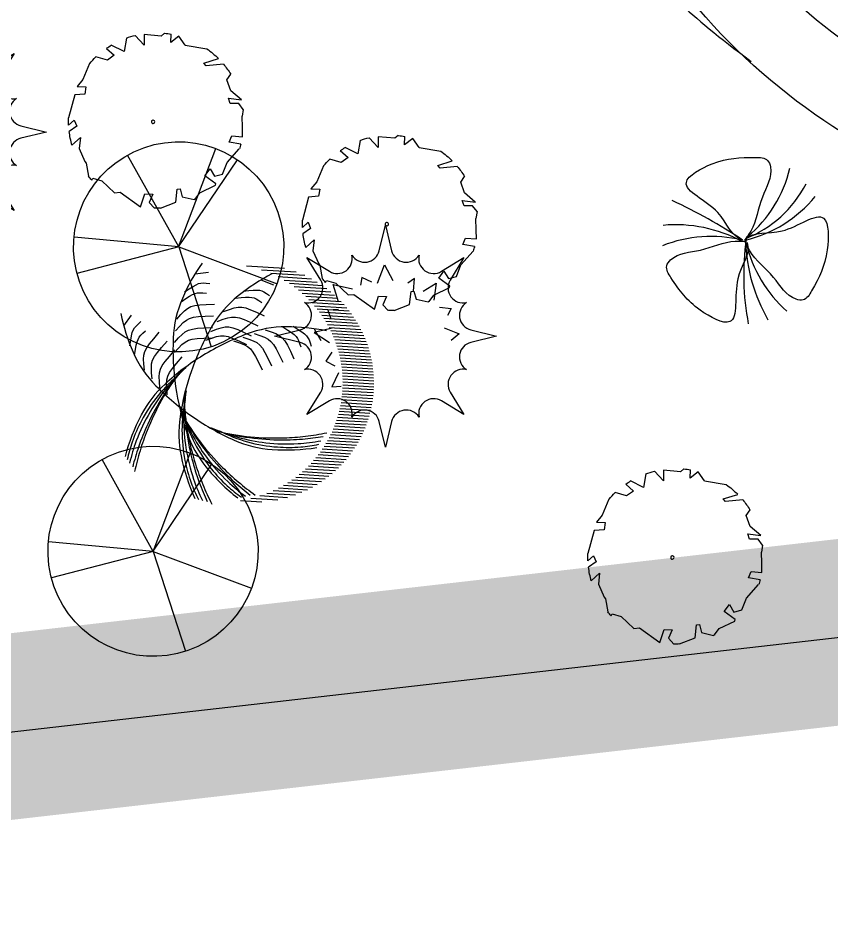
# Model space of a CAD drawing. Extents: x -809667 to 586099, y 3084146 to 3634412.
# Drawn here: x 381238.75 to 381245.33, y 3084214.44 to 3084221.63 of the extents above; entities that cross this region are included whole.
import ezdxf

# ---------------------------------------------------------------- set-up
doc = ezdxf.new("R2010")
doc.units = 0
doc.header["$LTSCALE"] = 0.5
doc.linetypes.add('CONTINOUS', pattern=[0])
doc.layers.get('0').update_dxf_attribs({"linetype": 'CONTINUOUS'})
for name, color, linetype in [('A-S-TREE', 95, 'CONTINUOUS'), ('TREE', 3, 'CONTINUOUS'), ('文字', 7, 'CONTINUOUS'), ('树木', 94, 'CONTINUOUS')]:
    doc.layers.add(name, color=color, linetype=linetype)

# ---------------------------------------------------------------- blocks, each defined once
blk = doc.blocks.new('TREE1')
at = {"layer": 'A-S-TREE', "color": 0}
for p, q in [((-50, 23), (36, 4021)), ((-50, 23), (-3120, 2586)), ((-49, 22), (-3255, -2371)), ((-49, 23), (-2621, -3042)), ((-50, 23), (629, -3920)), ((-50, 23), (3590, -1636)), ((-50, 23), (3937, -304))]:
    blk.add_line(p, q, dxfattribs=at)
blk.add_ellipse((-50, 22), major_axis=(4000, 0), ratio=1, dxfattribs=at)
blk = doc.blocks.new('T-7')
at = {"layer": 'TREE', "color": 8, "ltscale": 200, "xscale": 0.4020618556701031, "yscale": 0.4020618556701031, "zscale": 0.4020618556701031, "rotation": 199.2879054791862}
blk.add_blockref('TREE1', (4, 110), dxfattribs=at)
blk = doc.blocks.new('红枫')
at = {"color": 0}
blk.add_lwpolyline([(1297, -1371), (924, -1143, 0.665495), (552, -1412, 0.665495), (98, -1485), (-4, -1910), (-107, -1485, 0.665495), (-561, -1412, 0.665495), (-933, -1143), (-1306, -1371), (-1078, -998, 0.665495), (-1348, -625, 0.665495), (-1420, -172), (-1845, -69), (-1420, 34, 0.665495), (-1348, 487, 0.665495), (-1078, 859), (-1306, 1233), (-933, 1005, 0.665495), (-561, 1274, 0.665495), (-107, 1347), (-4, 1772), (98, 1347, 0.665495), (552, 1274, 0.665495), (924, 1005), (1297, 1233), (1069, 859, 0.665495), (1339, 487, 0.665495), (1411, 34), (1836, -69), (1411, -172, 0.665495), (1339, -625, 0.665495), (1069, -998)], format="xyb", close=True, dxfattribs=at)
blk.add_lwpolyline([(1297, -1371), (924, -1143, 0.665495), (552, -1412, 0.665495), (98, -1485), (-4, -1910), (-107, -1485, 0.665495), (-561, -1412, 0.665495), (-933, -1143), (-1306, -1371), (-1078, -998, 0.665495), (-1348, -625, 0.665495), (-1420, -172), (-1845, -69), (-1420, 34, 0.665495), (-1348, 487, 0.665495), (-1078, 859), (-1306, 1233), (-933, 1005, 0.665495), (-561, 1274, 0.665495), (-107, 1347), (-4, 1772), (98, 1347, 0.665495), (552, 1274, 0.665495), (924, 1005), (1297, 1233), (1069, 859, 0.665495), (1339, 487, 0.665495), (1411, 34), (1836, -69), (1411, -172, 0.665495), (1339, -625, 0.665495), (1069, -998)], format="xyb", close=True, dxfattribs=at)
for points in [[(-137, 808), (-20, 1111), (120, 855)], [(-231, 823), (-394, 901), (-417, 777)], [(462, 676), (478, 886), (369, 808)], [(-783, 497), (-869, 784), (-550, 714)], [(618, 676), (836, 808), (797, 528)], [(-783, 372), (-962, 364), (-908, 217)], [(891, 411), (1085, 388), (1023, 271)], [(-885, 61), (-1188, -9), (-931, -172)], [(968, 69), (1218, -32), (1085, -141)], [(-892, -336), (-994, -484), (-846, -561)], [(-783, -678), (-892, -911), (-737, -896)]]:
    blk.add_lwpolyline(points, dxfattribs=at)
blk = doc.blocks.new('白玉兰')
at = {"color": 0}
for centre, radius, start, end in [((-1261, 1665), 2054, 309.3934, 347.1655), ((-713, 1844), 1941, 291.8214, 332.6346), ((-478, 2077), 2115, 283.2993, 320.8528), ((-4729, -6984), 8429, 56.1879, 65.279), ((-1148, -2037), 2310, 61.625, 95.1491), ((-559, -2135), 2214, 76.7033, 111.4018), ((4371, -556), 4392, 172.1708, 190.6677), ((2827, 107), 2821, 182.2544, 209.8868), ((2146, 475), 2185, 193.3063, 228.4107)]:
    blk.add_arc(centre, radius, start, end, dxfattribs=at)
for points in [[(-33, 16), (-233, 73), (-342, 562), (-1254, 922), (-425, 1375), (-33, 1392), (376, 1386), (477, 1091), (236, 716), (185, 277), (29, 67), (-7, 18)], [(8, 31), (155, 177), (635, 34), (1395, 653), (1385, -291), (1209, -641), (1004, -995), (697, -939), (487, -546), (129, -287), (22, -49), (-3, 7)], [(36, -22), (99, -220), (-250, -580), (-51, -1540), (-885, -1095), (-1114, -777), (-1334, -432), (-1142, -186), (-697, -181), (-301, 17), (-41, 2), (21, -1)]]:
    blk.add_open_spline(points, degree=3, knots=[0, 0, 0, 0, 621.989778, 1340.944545, 1869.007736, 2592.427455, 2798.699245, 2915.827596, 3435.261502, 4029.77129, 4212.300518, 4212.300518, 4212.300518, 4212.300518], dxfattribs=at)
blk = doc.blocks.new('03')
at = {"layer": '树木', "color": 0}
for p, q in [((-0.3432, 1.441), (-0.4878, 1.1491)), ((-0.3025, 1.4555), (-0.4467, 1.1644)), ((-0.2628, 1.4682), (-0.4066, 1.1778)), ((-0.2239, 1.4791), (-0.3674, 1.1893)), ((-0.1858, 1.4885), (-0.329, 1.1993)), ((-0.1484, 1.4964), (-0.2913, 1.2077)), ((-0.1116, 1.503), (-0.2544, 1.2148)), ((-0.0755, 1.5083), (-0.218, 1.2206)), ((-0.04, 1.5125), (-0.1823, 1.2252)), ((-0.005, 1.5155), (-0.1471, 1.2286)), ((0.0295, 1.5175), (-0.1124, 1.231)), ((0.0634, 1.5185), (-0.0783, 1.2324)), ((0.0969, 1.5186), (-0.0446, 1.2328)), ((0.13, 1.5177), (-0.0114, 1.2322)), ((0.1626, 1.5159), (0.0214, 1.2308)), ((0.1948, 1.5133), (0.0537, 1.2285)), ((0.2265, 1.5099), (0.0857, 1.2254)), ((0.2579, 1.5056), (0.1172, 1.2214)), ((0.2889, 1.5006), (0.1483, 1.2167)), ((0.3195, 1.4948), (0.1791, 1.2112)), ((0.3498, 1.4883), (0.2095, 1.205)), ((0.3796, 1.481), (0.2395, 1.198)), ((0.4092, 1.4731), (0.2691, 1.1903)), ((0.4383, 1.4644), (0.2984, 1.1819)), ((0.4672, 1.455), (0.3274, 1.1727)), ((0.4957, 1.4449), (0.356, 1.1629)), ((-0.5182, 1.358), (-0.6649, 1.0617)), ((-0.4722, 1.3832), (-0.6183, 1.0883)), ((-0.4279, 1.4051), (-0.5734, 1.1114)), ((-0.385, 1.4243), (-0.53, 1.1315)), ((0.5238, 1.4342), (0.3843, 1.1524)), ((0.5516, 1.4227), (0.4122, 1.1413)), ((0.5791, 1.4106), (0.4398, 1.1294)), ((0.6063, 1.3979), (0.4671, 1.1169)), ((0.6331, 1.3844), (0.4941, 1.1037)), ((0.6596, 1.3703), (0.5207, 1.0898)), ((0.6857, 1.3555), (0.5469, 1.0753)), ((-0.6165, 1.2947), (-0.7652, 0.9944)), ((-0.5661, 1.3289), (-0.7137, 1.0308)), ((0.7115, 1.34), (0.5729, 1.06)), ((0.737, 1.3238), (0.5985, 1.0441)), ((0.7621, 1.307), (0.6237, 1.0275)), ((0.7869, 1.2895), (0.6487, 1.0103)), ((0.8114, 1.2712), (0.6732, 0.9923)), ((-0.7283, 1.2042), (-0.8808, 0.8961)), ((-0.6701, 1.2541), (-0.8203, 0.9507)), ((0.8355, 1.2523), (0.6975, 0.9736)), ((0.8592, 1.2326), (0.7213, 0.9542)), ((0.8826, 1.2122), (0.7448, 0.9341)), ((0.9056, 1.191), (0.768, 0.9132)), ((0.9282, 1.1691), (0.7907, 0.8916)), ((-0.7938, 1.1395), (-0.9506, 0.8229)), ((-0.1968, 1.0838), (-0.0623, 1.1008)), ((0.9504, 1.1464), (0.8131, 0.8691)), ((0.9722, 1.1228), (0.8351, 0.8459)), ((0.9936, 1.0985), (0.8567, 0.8219)), ((-0.8748, 1.0435), (-1.0452, 0.6994)), ((-0.1612, 0.9846), (-0.1376, 0.9906)), ((-0.1376, 0.9906), (-0.1126, 0.9925)), ((-0.1126, 0.9925), (-0.0833, 0.9914)), ((-0.0833, 0.9914), (-0.0466, 0.9884)), ((1.0146, 1.0732), (0.8778, 0.797)), ((1.0351, 1.0471), (0.8985, 0.7712)), ((1.0552, 1.02), (0.9188, 0.7445)), ((1.0748, 0.992), (0.9385, 0.7168)), ((-0.3023, 0.9), (-0.2541, 0.9323)), ((-0.2541, 0.9323), (-0.2165, 0.9566)), ((-0.2165, 0.9566), (-0.1865, 0.9736)), ((-0.1865, 0.9736), (-0.1612, 0.9846)), ((1.0939, 0.9629), (0.9578, 0.6881)), ((1.1125, 0.9328), (0.9766, 0.6584)), ((1.1305, 0.9016), (0.9948, 0.6276)), ((-0.8596, 0.7789), (-0.7659, 0.8769)), ((-0.3368, 0.8005), (-0.2885, 0.8329)), ((-0.2885, 0.8329), (-0.2509, 0.8571)), ((-0.2509, 0.8571), (-0.221, 0.8742)), ((-0.221, 0.8742), (-0.1957, 0.8852)), ((-0.1957, 0.8852), (-0.1721, 0.8911)), ((-0.1721, 0.8911), (-0.1471, 0.893)), ((-0.1471, 0.893), (-0.1177, 0.8919)), ((-0.1177, 0.8919), (-0.081, 0.8889)), ((1.1479, 0.8691), (1.0124, 0.5956)), ((1.1646, 0.8353), (1.0294, 0.5623)), ((-0.7821, 0.6999), (-0.7694, 0.7244)), ((-0.7694, 0.7244), (-0.7548, 0.7439)), ((-0.7548, 0.7439), (-0.7366, 0.7611)), ((-0.7366, 0.7611), (-0.7132, 0.7788)), ((-0.7132, 0.7788), (-0.6828, 0.7996)), ((-0.3024, 0.7075), (-0.2708, 0.7333)), ((-0.2708, 0.7333), (-0.2375, 0.7511)), ((-0.2375, 0.7511), (-0.1979, 0.7628)), ((-0.1979, 0.7628), (-0.1475, 0.7701)), ((-0.1475, 0.7701), (-0.082, 0.7749)), ((-0.082, 0.7749), (0.0032, 0.7789)), ((1.1807, 0.8002), (1.0458, 0.5277)), ((1.196, 0.7635), (1.0614, 0.4917)), ((1.2106, 0.7253), (1.0762, 0.454)), ((-0.8085, 0.6252), (-0.7946, 0.6677)), ((-0.7946, 0.6677), (-0.7821, 0.6999)), ((-0.7334, 0.6255), (-0.7188, 0.645)), ((-0.7188, 0.645), (-0.7006, 0.6622)), ((-0.7006, 0.6622), (-0.6772, 0.6799)), ((-0.6772, 0.6799), (-0.6468, 0.7007)), ((-0.5756, 0.6116), (-0.512, 0.6685)), ((-0.378, 0.6248), (-0.3366, 0.6719)), ((-0.3366, 0.6719), (-0.3024, 0.7075)), ((-0.2813, 0.6146), (-0.248, 0.6325)), ((-0.248, 0.6325), (-0.2084, 0.6442)), ((-0.2084, 0.6442), (-0.158, 0.6515)), ((-0.158, 0.6515), (-0.0925, 0.6562)), ((-0.0925, 0.6562), (-0.0073, 0.6603)), ((1.2242, 0.6852), (1.0902, 0.4147)), ((1.2368, 0.6431), (1.1032, 0.3734)), ((-0.8254, 0.5697), (-0.8085, 0.6252)), ((-0.7725, 0.5263), (-0.7586, 0.5688)), ((-0.7586, 0.5688), (-0.7461, 0.601)), ((-0.7461, 0.601), (-0.7334, 0.6255)), ((-0.6579, 0.5291), (-0.6235, 0.5666)), ((-0.6235, 0.5666), (-0.5756, 0.6116)), ((-0.5089, 0.5129), (-0.4453, 0.5698)), ((-0.3885, 0.5061), (-0.3471, 0.5533)), ((-0.3471, 0.5533), (-0.3129, 0.5888)), ((-0.3129, 0.5888), (-0.2813, 0.6146)), ((-0.103, 0.5376), (-0.0178, 0.5416)), ((1.2484, 0.5988), (1.1152, 0.33)), ((1.2586, 0.552), (1.126, 0.2841)), ((-0.7894, 0.4708), (-0.7725, 0.5263)), ((-0.7041, 0.4203), (-0.6959, 0.4602)), ((-0.6959, 0.4602), (-0.6813, 0.4951)), ((-0.6813, 0.4951), (-0.6579, 0.5291)), ((-0.5912, 0.4304), (-0.5568, 0.4679)), ((-0.5568, 0.4679), (-0.5089, 0.5129)), ((-0.4422, 0.4142), (-0.3786, 0.4711)), ((-0.3576, 0.4346), (-0.3234, 0.4702)), ((-0.3234, 0.4702), (-0.2919, 0.496)), ((-0.2919, 0.496), (-0.2585, 0.5138)), ((-0.2585, 0.5138), (-0.2189, 0.5255)), ((-0.2189, 0.5255), (-0.1685, 0.5328)), ((-0.1685, 0.5328), (-0.103, 0.5376)), ((1.2674, 0.5021), (1.1354, 0.2354)), ((-0.7106, 0.3084), (-0.7082, 0.3711)), ((-0.7082, 0.3711), (-0.7041, 0.4203)), ((-0.6374, 0.3216), (-0.6292, 0.3615)), ((-0.6292, 0.3615), (-0.6146, 0.3964)), ((-0.6146, 0.3964), (-0.5912, 0.4304)), ((-0.5245, 0.3317), (-0.4901, 0.3692)), ((-0.4901, 0.3692), (-0.4422, 0.4142)), ((-0.399, 0.3874), (-0.3576, 0.4346)), ((-0.378, 0.3344), (-0.3144, 0.3913)), ((-0.3582, 0.3321), (-0.3239, 0.3677)), ((-0.3239, 0.3677), (-0.2924, 0.3935)), ((-0.2924, 0.3935), (-0.259, 0.4114)), ((-0.259, 0.4114), (-0.2194, 0.423)), ((-0.2194, 0.423), (-0.1691, 0.4304)), ((-0.1691, 0.4304), (-0.1035, 0.4351)), ((-0.1035, 0.4351), (-0.0183, 0.4392)), ((1.2745, 0.4487), (1.1431, 0.1834)), ((1.2794, 0.391), (1.1489, 0.1275)), ((-1.1749, 0.191), (-1.1373, 0.3213)), ((-1.0451, 0.2587), (-1.0278, 0.2912)), ((-0.6439, 0.2097), (-0.6415, 0.2724)), ((-0.6415, 0.2724), (-0.6374, 0.3216)), ((-0.5625, 0.2628), (-0.5479, 0.2977)), ((-0.5479, 0.2977), (-0.5245, 0.3317)), ((-0.4603, 0.2519), (-0.4258, 0.2893)), ((-0.4258, 0.2893), (-0.378, 0.3344)), ((-0.3995, 0.285), (-0.3582, 0.3321)), ((1.2815, 0.3277), (1.1521, 0.0665)), ((-1.0698, 0.1844), (-1.0659, 0.2085)), ((-1.0697, 0.1568), (-1.0698, 0.1844)), ((-1.0659, 0.2085), (-1.0577, 0.2322)), ((-1.0577, 0.2322), (-1.0451, 0.2587)), ((-0.98, 0.1612), (-0.9674, 0.1877)), ((-0.9674, 0.1877), (-0.9501, 0.2202)), ((-0.8458, 0.1742), (-0.8158, 0.254)), ((-0.741, 0.1176), (-0.711, 0.1974)), ((-0.5748, 0.1737), (-0.5707, 0.2229)), ((-0.5707, 0.2229), (-0.5625, 0.2628)), ((-0.5065, 0.1431), (-0.4983, 0.183)), ((-0.4983, 0.183), (-0.4837, 0.2179)), ((-0.4837, 0.2179), (-0.4603, 0.2519)), ((1.28, 0.257), (1.1521, -0.0012)), ((-1.0659, 0.1225), (-1.0697, 0.1568)), ((-1.0585, 0.0784), (-1.0659, 0.1225)), ((-0.9921, 0.1134), (-0.9882, 0.1374)), ((-0.992, 0.0858), (-0.9921, 0.1134)), ((-0.9882, 0.1374), (-0.98, 0.1612)), ((-0.8806, 0.063), (-0.8674, 0.1121)), ((-0.8674, 0.1121), (-0.8458, 0.1742)), ((-0.7626, 0.0555), (-0.741, 0.1176)), ((-0.6362, 0.0609), (-0.6062, 0.1408)), ((-0.5772, 0.111), (-0.5748, 0.1737)), ((-0.5423, 0.0199), (-0.5123, 0.0998)), ((-0.513, 0.0312), (-0.5106, 0.0939)), ((-0.5106, 0.0939), (-0.5065, 0.1431)), ((1.2729, 0.1752), (1.1475, -0.0782)), ((-1.0479, 0.0213), (-1.0585, 0.0784)), ((-0.9882, 0.0515), (-0.992, 0.0858)), ((-0.9808, 0.0074), (-0.9882, 0.0515)), ((-0.9702, -0.0497), (-0.9808, 0.0074)), ((-0.8855, 0.022), (-0.8806, 0.063)), ((-0.8824, -0.0157), (-0.8855, 0.022)), ((-0.7807, -0.0347), (-0.7758, 0.0063)), ((-0.7758, 0.0063), (-0.7626, 0.0555)), ((-0.6578, -0.0011), (-0.6362, 0.0609)), ((-0.5639, -0.0422), (-0.5423, 0.0199)), ((1.2564, 0.0742), (1.1353, -0.1704)), ((-0.8712, -0.0549), (-0.8824, -0.0157)), ((-0.852, -0.1004), (-0.8712, -0.0549)), ((-0.7776, -0.0723), (-0.7807, -0.0347)), ((-0.7663, -0.1115), (-0.7776, -0.0723)), ((-0.6759, -0.0913), (-0.671, -0.0503)), ((-0.671, -0.0503), (-0.6578, -0.0011)), ((-0.5771, -0.0913), (-0.5639, -0.0422)), ((1.2131, -0.0808), (1.1168, -0.2753)), ((-0.8251, -0.1571), (-0.852, -0.1004)), ((-0.7472, -0.157), (-0.7663, -0.1115)), ((-0.7203, -0.2137), (-0.7472, -0.157)), ((-0.6727, -0.129), (-0.6759, -0.0913)), ((-0.6615, -0.1682), (-0.6727, -0.129)), ((-0.6424, -0.2137), (-0.6615, -0.1682)), ((-0.582, -0.1323), (-0.5771, -0.0913)), ((-0.5789, -0.17), (-0.582, -0.1323)), ((-0.5677, -0.2092), (-0.5789, -0.17)), ((-0.6155, -0.2703), (-0.6424, -0.2137)), ((-0.5485, -0.2547), (-0.5677, -0.2092)), ((-0.5216, -0.3113), (-0.5485, -0.2547)), ((-0.4128, -0.3318), (-0.4507, -0.2554)), ((-0.6196, -0.4106), (-0.6576, -0.3342)), ((-0.5068, -0.3725), (-0.5447, -0.2961)), ((-0.382, -0.3899), (-0.4128, -0.3318)), ((-0.7325, -0.4487), (-0.7705, -0.3723)), ((-0.7018, -0.5068), (-0.7325, -0.4487)), ((-0.5889, -0.4687), (-0.6196, -0.4106)), ((-0.476, -0.4306), (-0.5068, -0.3725)), ((-0.4491, -0.4738), (-0.476, -0.4306)), ((-0.3551, -0.4331), (-0.382, -0.3899)), ((-0.3285, -0.4646), (-0.3551, -0.4331)), ((-0.9302, -0.537), (-0.9422, -0.5022)), ((-0.9194, -0.5643), (-0.9302, -0.537)), ((-0.8253, -0.5285), (-0.8373, -0.4937)), ((-0.8145, -0.5558), (-0.8253, -0.5285)), ((-0.6748, -0.55), (-0.7018, -0.5068)), ((-0.562, -0.5119), (-0.5889, -0.4687)), ((-0.5353, -0.5435), (-0.562, -0.5119)), ((-0.4225, -0.5054), (-0.4491, -0.4738)), ((-0.3927, -0.5287), (-0.4225, -0.5054)), ((-0.3564, -0.5472), (-0.3927, -0.5287)), ((-0.2987, -0.488), (-0.3285, -0.4646)), ((-0.2624, -0.5065), (-0.2987, -0.488)), ((-0.2161, -0.5235), (-0.2624, -0.5065)), ((-0.1563, -0.5424), (-0.2161, -0.5235)), ((-0.9691, -0.6781), (-1.0388, -0.5618)), ((-0.9076, -0.5864), (-0.9194, -0.5643)), ((-0.8926, -0.6057), (-0.9076, -0.5864)), ((-0.8724, -0.6244), (-0.8926, -0.6057)), ((-0.8447, -0.645), (-0.8724, -0.6244)), ((-0.8027, -0.578), (-0.8145, -0.5558)), ((-0.7877, -0.5972), (-0.8027, -0.578)), ((-0.7675, -0.616), (-0.7877, -0.5972)), ((-0.7398, -0.6365), (-0.7675, -0.616)), ((-0.6482, -0.5816), (-0.6748, -0.55)), ((-0.6185, -0.6049), (-0.6482, -0.5816)), ((-0.5821, -0.6234), (-0.6185, -0.6049)), ((-0.5358, -0.6405), (-0.5821, -0.6234)), ((-0.5056, -0.5668), (-0.5353, -0.5435)), ((-0.4693, -0.5853), (-0.5056, -0.5668)), ((-0.4229, -0.6023), (-0.4693, -0.5853)), ((-0.3631, -0.6212), (-0.4229, -0.6023)), ((-0.3101, -0.5642), (-0.3564, -0.5472)), ((-0.2503, -0.5831), (-0.3101, -0.5642)), ((-0.8074, -0.6696), (-0.8447, -0.645)), ((-0.7584, -0.7008), (-0.8074, -0.6696)), ((-0.7025, -0.6612), (-0.7398, -0.6365)), ((-0.6535, -0.6923), (-0.7025, -0.6612)), ((-0.476, -0.6594), (-0.5358, -0.6405))]:
    blk.add_line(p, q, dxfattribs=at)
for centre, radius, start, end in [((1.5285, 0.0526), 2.0101, 145.48401, 157.14403), ((1.1297, 1.067), 2.0101, 184.59177, 196.25179), ((0.7228, 0.3922), 1.1357, 157.14403, 178.02471), ((-1.6953, 1.287), 2.5637, 344.04936, 348.91028), ((-1.5249, 1.2954), 2.4291, 341.99961, 346.93833), ((-1.0367, 1.1266), 2.0154, 333.29532, 346.12813), ((-0.9493, 1.1034), 1.8647, 340.60142, 347.74902), ((-0.6151, 0.9781), 1.5431, 341.8041, 348.66506), ((-1.5249, 1.2954), 2.4291, 336.10612, 341.99961), ((-1.6953, 1.287), 2.5637, 339.18844, 344.04936), ((0.2903, 0.8223), 1.1357, 196.25179, 217.13248), ((-0.9493, 1.1034), 1.8647, 330.58291, 340.60142), ((-0.6151, 0.9781), 1.5431, 333.0784, 341.8041), ((2.2026, 0.3411), 2.6163, 178.02471, 188.7387), ((-1.6953, 1.287), 2.5637, 331.6293, 339.18844), ((0.455, 1.3672), 2.0101, 212.16698, 223.827), ((-1.5249, 1.2954), 2.4291, 328.38436, 336.10612), ((-0.6151, 0.9781), 1.5431, 321.69699, 333.0784), ((-0.9493, 1.1034), 1.8647, 321.66163, 330.58291), ((-0.2551, 0.7334), 1.1405, 313.36984, 333.29532), ((1.4707, 1.7161), 2.6163, 217.13248, 227.84647), ((-1.5249, 1.2954), 2.4291, 320.66259, 328.38436), ((-1.6953, 1.287), 2.5637, 324.07016, 331.6293), ((-0.6151, 0.9781), 1.5431, 310.31558, 321.69699), ((-0.1758, 0.7617), 1.1357, 223.827, 244.70769), ((2.1087, 0.3267), 2.5214, 188.7387, 199.65315), ((-0.9493, 1.1034), 1.8647, 312.74035, 321.66163), ((-1.2033, 1.7372), 2.5214, 302.45539, 313.36984), ((-0.1096, 1.9427), 2.4291, 294.9659, 299.90461), ((-0.2319, 2.0617), 2.5637, 297.01565, 301.87657), ((0.4568, 2.1004), 2.6163, 244.70769, 255.42168), ((1.4263, 0.3491), 1.8647, 199.02366, 207.94494), ((1.407, 1.6457), 2.5214, 227.84647, 238.76092), ((-0.1096, 1.9427), 2.4291, 289.07241, 294.9659), ((-0.2319, 2.0617), 2.5637, 292.15473, 297.01565), ((0.1422, 1.3907), 1.8647, 293.56771, 300.71531), ((0.2783, 1.0608), 1.5431, 294.77039, 301.63135), ((1.8336, 0.7989), 2.4291, 206.94591, 214.66767), ((1.8944, 0.9582), 2.5637, 210.35347, 217.91262), ((1.1771, 0.0936), 1.5431, 196.59889, 207.9803), ((0.8634, 1.2326), 1.8647, 238.13143, 247.05271), ((-0.1096, 1.9427), 2.4291, 281.35064, 289.07241), ((-0.2319, 2.0617), 2.5637, 284.59559, 292.15473), ((0.1422, 1.3907), 1.8647, 283.54919, 293.56771), ((0.0996, 1.4704), 2.0154, 286.26161, 299.09442), ((0.2783, 1.0608), 1.5431, 286.04468, 294.77039), ((-1.2543, 1.8173), 2.6163, 291.7414, 302.45539), ((0.4329, 2.0085), 2.5214, 255.42168, 266.33613), ((0.8957, 1.8385), 2.4291, 246.05367, 253.77543), ((0.8424, 2.0006), 2.5637, 249.46124, 257.02038), ((0.8312, 0.8772), 1.5431, 235.70666, 247.08806), ((-0.1096, 1.9427), 2.4291, 273.62888, 281.35064), ((-0.2319, 2.0617), 2.5637, 277.03645, 284.59559), ((0.1422, 1.3907), 1.8647, 274.62791, 283.54919), ((0.2783, 1.0608), 1.5431, 274.66327, 286.04468), ((0.8083, -0.1377), 1.1405, 199.65315, 219.57863), ((1.4263, 0.3491), 1.8647, 207.94494, 216.86622), ((0.1422, 1.3907), 1.8647, 265.70664, 274.62791), ((0.2783, 1.0608), 1.5431, 263.28187, 274.66327), ((0.6909, 0.4651), 1.1405, 238.76092, 258.6864), ((0.8634, 1.2326), 1.8647, 247.05271, 255.97398), ((0.8957, 1.8385), 2.4291, 253.77543, 261.4972), ((0.8424, 2.0006), 2.5637, 257.02038, 264.57952), ((0.3446, 0.6305), 1.1405, 266.33613, 286.26161), ((-0.7058, 0.442), 1.1357, 270.86071, 291.7414), ((1.8336, 0.7989), 2.4291, 214.66767, 222.38943), ((1.8944, 0.9582), 2.5637, 217.91262, 225.47176), ((0.8312, 0.8772), 1.5431, 247.08806, 258.46947), ((0.8634, 1.2326), 1.8647, 255.97398, 265.9925), ((0.8957, 1.8385), 2.4291, 261.4972, 267.39069), ((0.8424, 2.0006), 2.5637, 264.57952, 269.44044), ((0.8634, 1.2326), 1.8647, 265.9925, 273.1401), ((0.8957, 1.8385), 2.4291, 267.39069, 272.3294), ((0.8424, 2.0006), 2.5637, 269.44044, 274.30136), ((-0.7189, 1.3163), 2.0101, 259.20069, 270.86071), ((1.1771, 0.0936), 1.5431, 207.9803, 219.36171), ((0.8625, 1.323), 2.0154, 258.6864, 271.51921), ((0.8312, 0.8772), 1.5431, 258.46947, 267.19518), ((0.8312, 0.8772), 1.5431, 267.19518, 274.05614), ((1.4263, 0.3491), 1.8647, 216.86622, 226.88474), ((1.4827, 0.4197), 2.0154, 219.57863, 232.41145), ((1.1771, 0.0936), 1.5431, 219.36171, 228.08742), ((1.8336, 0.7989), 2.4291, 222.38943, 228.28292), ((1.8944, 0.9582), 2.5637, 225.47176, 230.33268), ((1.1771, 0.0936), 1.5431, 228.08742, 234.94837), ((1.4263, 0.3491), 1.8647, 226.88474, 234.03234), ((1.8336, 0.7989), 2.4291, 228.28292, 233.22164), ((1.8944, 0.9582), 2.5637, 230.33268, 235.1936)]:
    blk.add_arc(centre, radius, start, end, dxfattribs=at)
blk = doc.blocks.new('*E54')
at = {"layer": 'TREE', "color": 0}
blk.add_ellipse((-2.37, 3.565), major_axis=(2.696, 1.394), ratio=1, start_param=0.518575, end_param=0.519414, dxfattribs=at)
blk = doc.blocks.new('A$C4C586FE1')
at = {"layer": 'TREE', "color": 0}
for p, q in [((1100, 2801), (873, 2660)), ((1294, 2743), (1193, 2819)), ((1261, 2599), (1294, 2743)), ((1418, 2836), (1389, 2617)), ((1787, 2660), (1418, 2836)), ((873, 2660), (885, 2449)), ((1389, 2617), (1261, 2599)), ((1875, 2686), (1787, 2660)), ((2108, 2532), (1875, 2686)), ((570, 2555), (514, 2441)), ((785, 2557), (585, 2566)), ((842, 2436), (785, 2557)), ((885, 2449), (842, 2436)), ((2261, 2516), (2108, 2532)), ((2273, 2551), (2261, 2516)), ((2411, 2297), (2336, 2500)), ((514, 2441), (288, 2276)), ((288, 2276), (288, 2250)), ((288, 2250), (484, 2157)), ((484, 2157), (422, 2031)), ((2434, 2275), (2411, 2297)), ((2565, 2086), (2434, 2275)), ((208, 2079), (171, 1878)), ((330, 2136), (208, 2079)), ((422, 2031), (330, 2136)), ((2577, 1905), (2565, 2086)), ((2688, 2051), (2577, 1905)), ((171, 1878), (16, 1628)), ((2666, 1735), (2772, 1843)), ((2724, 1646), (2666, 1735)), ((2799, 1744), (2724, 1646)), ((2788, 1244), (2821, 1629)), ((173, 1443), (0, 1425)), ((6, 1547), (198, 1550)), ((198, 1550), (173, 1443)), ((0, 1425), (27, 1279)), ((27, 1279), (67, 1102)), ((2632, 1202), (2788, 1244)), ((2635, 1086), (2632, 1202)), ((67, 988), (67, 1102)), ((2775, 1105), (2635, 1086)), ((2702, 978), (2775, 1105)), ((67, 988), (157, 906)), ((157, 906), (291, 931)), ((291, 931), (335, 852)), ((2643, 702), (2702, 978)), ((335, 852), (122, 842)), ((123, 841), (320, 727)), ((320, 727), (414, 564)), ((2275, 501), (2371, 599)), ((2371, 599), (2563, 580)), ((414, 564), (369, 464)), ((2419, 413), (2275, 501)), ((513, 326), (783, 402)), ((827, 368), (610, 253)), ((783, 402), (827, 368)), ((2130, 415), (2352, 350)), ((2132, 192), (2130, 415)), ((1826, 254), (2000, 124)), ((1859, 85), (1826, 254)), ((1176, 133), (821, 132)), ((1176, 133), (1302, 10)), ((1302, 10), (1413, 132)), ((1413, 132), (1432, 0)), ((1540, 5), (1587, 59)), ((1587, 59), (1859, 85))]:
    blk.add_line(p, q, dxfattribs=at)
at = {"layer": 'TREE', "color": 0, "extrusion": (0, 0, -1)}
for major_axis, start_param, end_param in [((1003, 1003), -1.011805, -0.945114), ((1003, 1003), -1.426629, -1.413216), ((1003, 1003), -0.139248, -0.081961), ((839, 1144), 0.475418, 0.633835), ((1003, 1003), 0.553886, 0.636541), ((1003, 1003), 4.017991, 4.075425), ((1003, 1003), 1.314933, 1.417635), ((839, 1143), 3.200433, 3.340883), ((1003, 1003), 1.573401, 1.638153), ((839, 1144), 2.942836, 3.115157), ((1003, 1003), 1.829101, 1.934165), ((1003, 1003), 2.270337, 2.346427)]:
    blk.add_ellipse((1418, 1418), major_axis=major_axis, ratio=1, start_param=start_param, end_param=end_param, dxfattribs=at)
at = {"layer": 'TREE', "color": 0, "linetype": 'Continuous'}
for start_param, end_param in [(0.01341, 3.155003), (3.155003, 6.296595)]:
    blk.add_ellipse((1466, 1447), major_axis=(19.2, 19.2), ratio=1, start_param=start_param, end_param=end_param, dxfattribs=at)
at = {"layer": 'TREE', "color": 8, "linetype": 'CONTINOUS', "extrusion": (0, 0, -1), "xscale": 467.4085850556439, "yscale": 467.4085850556439, "zscale": -467.4085850556439, "rotation": 278.9250190116231}
blk.add_blockref('*E54', (-2893, 66), dxfattribs=at)
blk = doc.blocks.new('123213')
at = {"layer": '文字', "color": 8, "linetype": 'Continuous'}
blk.add_line((381946.8974, 3087090.6011, -859.056), (381822.2385, 3087076.343, -859.056), dxfattribs=at)
at = {"layer": '文字', "color": 8, "linetype": 'Continuous', "flags": 128}
for points, const_width in [([(381770.3604, 3087190.8357), (381776.8198, 3087194.935), (381881.0836, 3087269.9457), (381943.3631, 3087141.7932), (381981.0917, 3087094.4984), (381852.7857, 3087079.8747), (381804.2339, 3087074.3411), (381783.8838, 3087061.6181), (381723.0676, 3087158.8921), (381743.4176, 3087171.6151), (381743.4176, 3087171.6151), (381743.4176, 3087171.6151), (381770.3604, 3087190.8357)], 0.5), ([(381743.4176, 3087171.6151), (381723.0676, 3087158.8921), (381783.8838, 3087061.6181), (381804.2339, 3087074.3411), (381852.7857, 3087079.8747)], 1.5)]:
    blk.add_lwpolyline(points, dxfattribs=dict(at, const_width=const_width))
at = {"layer": '文字', "color": 8, "linetype": 'Continuous'}
for points in [[(381843.3086, 3087081.8072, -0.293685), (381838.1035, 3087083.3709, -0.394124), (381838.8728, 3087087.3666, -0.394124)], [(381843.1699, 3087082.3917, -0.278905), (381838.5966, 3087083.7143, -0.425674), (381839.4668, 3087087.0358, -0.425674)]]:
    blk.add_lwpolyline(points, format="xyb", dxfattribs=at)
for points, knots in [([(381826.7875, 3087082.8973), (381827.6476, 3087083.5465), (381831.0276, 3087085.5702), (381836.6324, 3087085.9716), (381838.3888, 3087083.7937), (381838.8851, 3087083.4281)], [5.079382, 5.079382, 5.079382, 5.079382, 8.300034, 16.526304, 17.285813, 17.285813, 17.285813, 17.285813]), ([(381826.6188, 3087081.8891), (381827.449, 3087082.6449), (381827.7594, 3087082.8604), (381828.7304, 3087083.4681), (381829.4308, 3087083.8216), (381831.2263, 3087084.4832), (381832.3653, 3087084.7416), (381834.344, 3087084.8848), (381835.199, 3087084.8301), (381836.1706, 3087084.5776), (381836.3969, 3087084.5011), (381836.7941, 3087084.3303), (381836.9683, 3087084.2391), (381837.2246, 3087084.0761), (381837.3154, 3087084.0116), (381837.4833, 3087083.8778), (381837.5608, 3087083.8091), (381837.671, 3087083.6999), (381837.7097, 3087083.6591), (381837.8111, 3087083.5541), (381837.8721, 3087083.4921), (381838.0843, 3087083.293), (381838.2663, 3087083.1388), (381838.5293, 3087082.945)], [5.079382, 5.079382, 5.079382, 5.079382, 6.250682, 6.250682, 8.593283, 8.593283, 11.652469, 11.652469, 14.135035, 14.135035, 14.94719, 14.94719, 15.665817, 15.665817, 16.092298, 16.092298, 16.49786, 16.49786, 16.70257, 16.70257, 16.90728, 16.90728, 17.285813, 17.285813, 17.285813, 17.285813])]:
    blk.add_open_spline(points, degree=3, knots=knots, dxfattribs=at)
for name, p, xscale, yscale, zscale in [('红枫', (381831.9408, 3087082.4078), 0.000487636998295784, 0.000487636998295784, 0.04876370063039211), ('T-7', (381833.8896, 3087081.3888), 0.0005279999999329448, 0.0005279999999329448, 0.0005279999999329448), ('白玉兰', (381838.4797, 3087081.4912), 0.0004880798049271107, 0.0004880798049271107, 0.04880798235096967), ('红枫', (381835.5766, 3087080.758), 0.000487636998295784, 0.000487636998295784, 0.04876370063039211), ('T-7', (381833.6827, 3087078.9277), 0.0005279999999329448, 0.0005279999999329448, 0.0005279999999329448)]:
    blk.add_blockref(name, p, dxfattribs=dict(at, xscale=xscale, yscale=yscale, zscale=zscale))
for name, p, xscale, yscale, zscale, rotation in [('A$C4C586FE1', (381834.5468, 3087083.0374), 0.0005, 0.0005, 0.0005, 169.6965101826048), ('A$C4C586FE1', (381836.4364, 3087082.2105), 0.0005, 0.0005, 0.0005, 169.6965101826048), ('03', (381834.2598, 3087080.3026), 0.8, 0.8, 0.8, 292.8030004997092), ('A$C4C586FE1', (381838.7435, 3087079.5153), 0.0005, 0.0005, 0.0005, 169.6965101826048)]:
    blk.add_blockref(name, p, dxfattribs=dict(at, xscale=xscale, yscale=yscale, zscale=zscale, rotation=rotation))

msp = doc.modelspace()

# ---------------------------------------------------------------- block references
at = {"layer": '文字', "color": 8}
msp.add_blockref('123213', (-593.8497, -2861.6696), dxfattribs=at)

doc.saveas('drawing.dxf')
